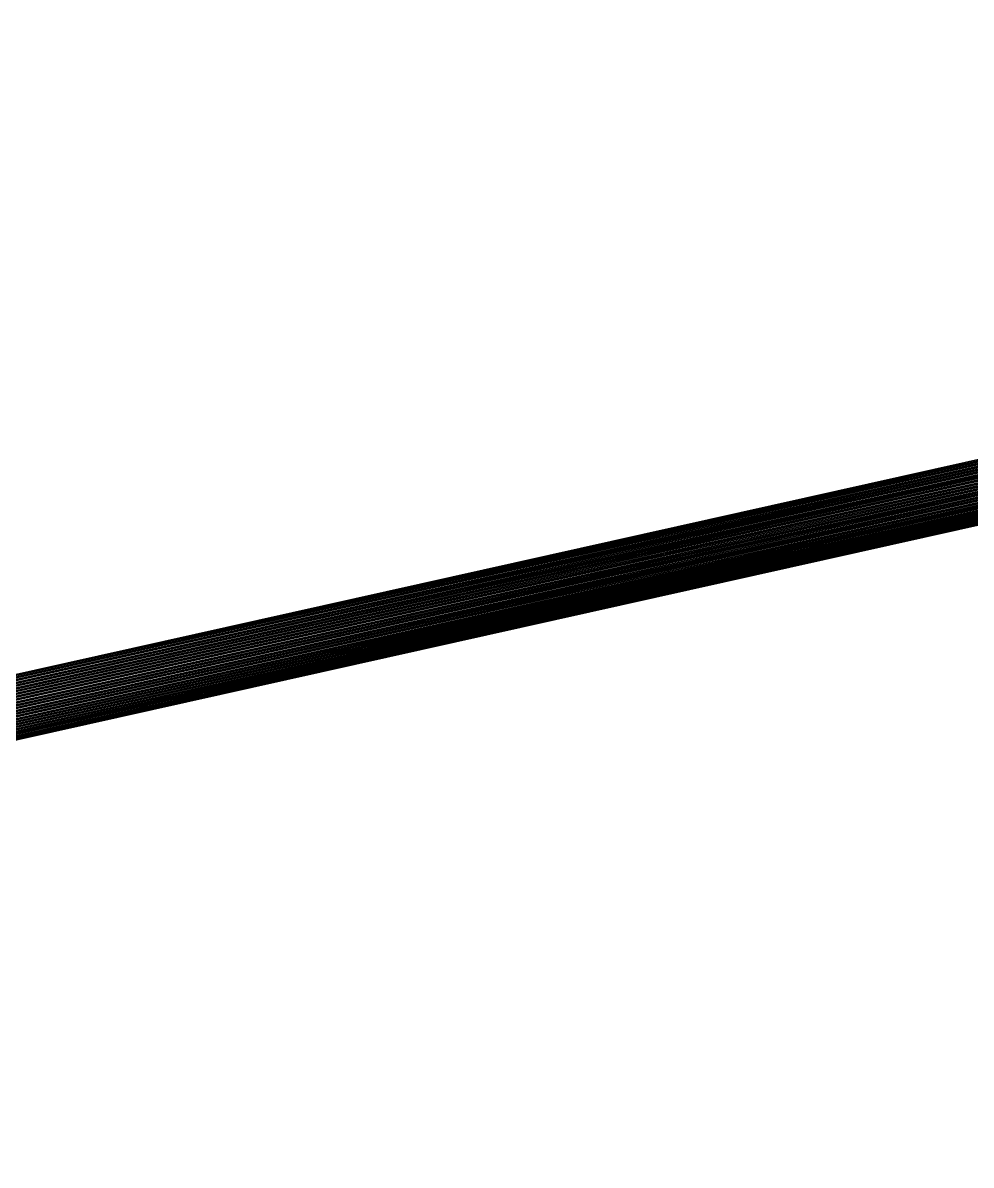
# Model space of a CAD drawing. Header units: millimetres. Extents: x 0 to 520, y -2 to 382.
# Drawn here: x 92.02 to 120.07, y 308.43 to 342.21 of the extents above; entities that cross this region are included whole.
import ezdxf

# ---------------------------------------------------------------- set-up
doc = ezdxf.new("R2010")
doc.units = ezdxf.units.MM

msp = doc.modelspace()

# ---------------------------------------------------------------- linework, layer by layer
at = {"layer": 'BRASS', "color": 52}
for points in [[(509.2, 369.2, 103), (10.8, 369.2, 103), (10.8, 10.8, 103)], [(509.2, 369.2, 103), (10.8, 10.8, 103), (509.2, 10.8, 103)], [(20.5, 359.5, 86), (183.401, 343.4071, 86), (38.3153, 310.9963, 86)], [(38.3153, 310.9963, 86), (183.401, 343.4071, 86), (183.3827, 343.3269, 86)], [(38.3153, 310.9963, 86), (183.3827, 343.3269, 86), (38.3633, 310.9295, 86)], [(38.3633, 310.9295, 86), (183.3827, 343.3269, 86), (183.3684, 343.2459, 86)], [(38.3633, 310.9295, 86), (183.3684, 343.2459, 86), (38.4079, 310.8604, 86)], [(38.4079, 310.8604, 86), (183.3684, 343.2459, 86), (183.3582, 343.1643, 86)], [(38.4079, 310.8604, 86), (183.3582, 343.1643, 86), (38.4491, 310.7891, 86)], [(38.4491, 310.7891, 86), (183.3582, 343.1643, 86), (183.3521, 343.0822, 86)], [(38.4491, 310.7891, 86), (183.3521, 343.0822, 86), (38.4866, 310.7159, 86)], [(38.4866, 310.7159, 86), (183.3521, 343.0822, 86), (183.35, 343, 86)], [(38.4866, 310.7159, 86), (183.35, 343, 86), (38.5204, 310.6409, 86)], [(38.5204, 310.6409, 86), (183.35, 343, 86), (183.3521, 342.9178, 86)], [(38.5204, 310.6409, 86), (183.3521, 342.9178, 86), (38.5505, 310.5643, 86)], [(38.5505, 310.5643, 86), (183.3521, 342.9178, 86), (183.3582, 342.8357, 86)], [(38.5505, 310.5643, 86), (183.3582, 342.8357, 86), (38.5767, 310.4863, 86)], [(38.5767, 310.4863, 86), (183.3582, 342.8357, 86), (183.3684, 342.7541, 86)], [(38.5767, 310.4863, 86), (183.3684, 342.7541, 86), (38.599, 310.4071, 86)], [(38.599, 310.4071, 86), (183.3684, 342.7541, 86), (183.3827, 342.6731, 86)], [(38.599, 310.4071, 86), (183.3827, 342.6731, 86), (38.6173, 310.3269, 86)], [(38.6173, 310.3269, 86), (183.3827, 342.6731, 86), (183.401, 342.5929, 86)], [(38.6173, 310.3269, 86), (183.401, 342.5929, 86), (38.6316, 310.2459, 86)], [(38.6316, 310.2459, 86), (183.401, 342.5929, 86), (183.4233, 342.5137, 86)], [(38.6316, 310.2459, 86), (183.4233, 342.5137, 86), (38.6418, 310.1643, 86)], [(38.6418, 310.1643, 86), (183.4233, 342.5137, 86), (183.4495, 342.4357, 86)], [(38.6418, 310.1643, 86), (183.4495, 342.4357, 86), (38.6479, 310.0822, 86)], [(38.6479, 310.0822, 86), (183.4495, 342.4357, 86), (183.4796, 342.3591, 86)], [(38.6479, 310.0822, 86), (183.4796, 342.3591, 86), (38.65, 310, 86)], [(38.6479, 309.9178, 86), (183.5134, 342.2841, 86), (183.5509, 342.2109, 86)], [(38.65, 310, 86), (183.5134, 342.2841, 86), (38.6479, 309.9178, 86)], [(38.65, 310, 86), (183.4796, 342.3591, 86), (183.5134, 342.2841, 86)], [(38.599, 309.5929, 86), (183.736, 341.9394, 86), (38.5767, 309.5137, 86)], [(38.5767, 309.5137, 86), (183.736, 341.9394, 86), (183.7905, 341.8777, 86)], [(38.599, 309.5929, 86), (183.6847, 342.0037, 86), (183.736, 341.9394, 86)], [(38.6173, 309.6731, 86), (183.6847, 342.0037, 86), (38.599, 309.5929, 86)], [(38.6173, 309.6731, 86), (183.6367, 342.0705, 86), (183.6847, 342.0037, 86)], [(38.6316, 309.7541, 86), (183.6367, 342.0705, 86), (38.6173, 309.6731, 86)], [(38.6316, 309.7541, 86), (183.5921, 342.1396, 86), (183.6367, 342.0705, 86)], [(38.6418, 309.8357, 86), (183.5921, 342.1396, 86), (38.6316, 309.7541, 86)], [(38.6418, 309.8357, 86), (183.5509, 342.2109, 86), (183.5921, 342.1396, 86)], [(38.6479, 309.9178, 86), (183.5509, 342.2109, 86), (38.6418, 309.8357, 86)], [(38.4079, 309.1396, 86), (184.1048, 341.614, 86), (38.3633, 309.0705, 86)], [(38.3633, 309.0705, 86), (184.1048, 341.614, 86), (38.3633, 190.9295, 86)], [(184.1048, 341.614, 86), (184.175, 341.5711, 86), (38.3633, 190.9295, 86)], [(38.4491, 309.2109, 86), (184.0368, 341.6603, 86), (38.4079, 309.1396, 86)], [(184.0368, 341.6603, 86), (184.1048, 341.614, 86), (38.4079, 309.1396, 86)], [(38.4866, 309.2841, 86), (183.9712, 341.71, 86), (38.4491, 309.2109, 86)], [(183.9712, 341.71, 86), (184.0368, 341.6603, 86), (38.4491, 309.2109, 86)], [(38.5204, 309.3591, 86), (183.9082, 341.7629, 86), (38.4866, 309.2841, 86)], [(183.9082, 341.7629, 86), (183.9712, 341.71, 86), (38.4866, 309.2841, 86)], [(38.5505, 309.4357, 86), (183.8479, 341.8188, 86), (38.5204, 309.3591, 86)], [(183.8479, 341.8188, 86), (183.9082, 341.7629, 86), (38.5204, 309.3591, 86)], [(38.5505, 309.4357, 86), (183.7905, 341.8777, 86), (183.8479, 341.8188, 86)], [(38.5767, 309.5137, 86), (183.7905, 341.8777, 86), (38.5505, 309.4357, 86)], [(38.3633, 190.9295, 86), (184.175, 341.5711, 86), (38.4079, 190.8604, 86)], [(184.175, 341.5711, 86), (184.2473, 341.5317, 86), (38.4079, 190.8604, 86)], [(38.4079, 190.8604, 86), (184.2473, 341.5317, 86), (38.4491, 190.7891, 86)], [(184.2473, 341.5317, 86), (184.3214, 341.496, 86), (38.4491, 190.7891, 86)], [(38.4491, 190.7891, 86), (184.3214, 341.496, 86), (38.4866, 190.7159, 86)], [(184.3214, 341.496, 86), (184.3972, 341.4641, 86), (38.4866, 190.7159, 86)], [(38.4866, 190.7159, 86), (184.3972, 341.4641, 86), (38.5204, 190.6409, 86)], [(184.3972, 341.4641, 86), (184.4745, 341.4359, 86), (38.5204, 190.6409, 86)], [(38.5204, 190.6409, 86), (184.4745, 341.4359, 86), (38.5505, 190.5643, 86)], [(184.4745, 341.4359, 86), (184.5531, 341.4117, 86), (38.5505, 190.5643, 86)], [(38.5505, 190.5643, 86), (184.5531, 341.4117, 86), (38.5767, 190.4863, 86)], [(184.5531, 341.4117, 86), (184.6328, 341.3914, 86), (38.5767, 190.4863, 86)], [(38.5767, 190.4863, 86), (184.6328, 341.3914, 86), (38.599, 190.4071, 86)], [(184.6328, 341.3914, 86), (184.7135, 341.3751, 86), (38.599, 190.4071, 86)], [(38.599, 190.4071, 86), (184.7135, 341.3751, 86), (38.6173, 190.3269, 86)], [(184.7135, 341.3751, 86), (184.7948, 341.3628, 86), (38.6173, 190.3269, 86)], [(38.6173, 190.3269, 86), (184.7948, 341.3628, 86), (38.6316, 190.2459, 86)], [(184.7948, 341.3628, 86), (184.8767, 341.3546, 86), (38.6316, 190.2459, 86)], [(38.6316, 190.2459, 86), (184.8767, 341.3546, 86), (38.6418, 190.1643, 86)], [(184.8767, 341.3546, 86), (184.9589, 341.3505, 86), (38.6418, 190.1643, 86)], [(38.6418, 190.1643, 86), (184.9589, 341.3505, 86), (38.6479, 190.0822, 86)], [(38.6479, 190.0822, 86), (185.0411, 341.3505, 86), (38.65, 190, 86)], [(184.9589, 341.3505, 86), (185.0411, 341.3505, 86), (38.6479, 190.0822, 86)], [(38.65, 190, 86), (185.0411, 341.3505, 86), (185.0411, 38.6495, 86)]]:
    msp.add_3dface(points, dxfattribs=at)

doc.saveas('drawing.dxf')
